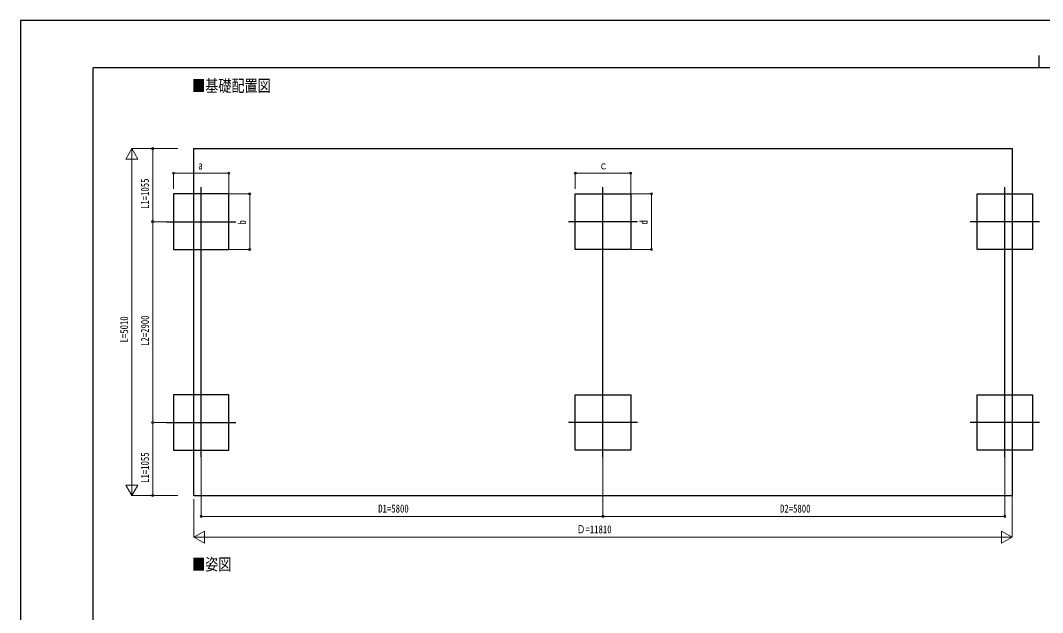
# Model space of a CAD drawing. Units: millimetres, scale not verified. Extents: x -14718 to 14718, y -10396 to 10396.
# Drawn here: x -14718 to 37, y 1846 to 10396 of the extents above; entities that cross this region are included whole.
import ezdxf
from ezdxf.enums import TextEntityAlignment as Align

# ---------------------------------------------------------------- set-up
doc = ezdxf.new("R2010")
doc.units = ezdxf.units.MM
doc.header["$LTSCALE"] = 50
for name, color, linetype in [('0-2_USER1', 3, 'Continuous'), ('0-3_YKK_12', 2, 'Continuous'), ('0-4_YKK_A1', 4, 'Continuous'), ('0-6_YKK_ZWAK', 7, 'Continuous')]:
    doc.layers.add(name, color=color, linetype=linetype)
doc.layers.add('0-5_YKK_D', color=6, linetype='Continuous', lineweight=18)
doc.styles.add('ＭＳ ゴシック', font='')
doc.styles.get('ＭＳ ゴシック').set_extended_font_data('MS Gothic')

msp = doc.modelspace()

# ---------------------------------------------------------------- linework, layer by layer
at = {"layer": '0-3_YKK_12'}
for p, q in [((-12108.43, 4090.05), (-12108.43, 7990.05)), ((-6308.43, 4090.05), (-6308.43, 7990.05)), ((-508.43, 4090.05), (-508.43, 7990.05)), ((-12608.43, 7490.1), (-11608.43, 7490.1)), ((-5808.43, 7489.27), (-6808.43, 7489.27)), ((-8.43, 7489.27), (-1008.43, 7489.27)), ((-12608.43, 4590.1), (-11608.43, 4590.1)), ((-5808.43, 4590.1), (-6808.43, 4590.1)), ((-8.43, 4590.1), (-1008.43, 4590.1))]:
    msp.add_line(p, q, dxfattribs=at)
at = {"layer": '0-4_YKK_A1'}
for p, q in [((-12213.43, 3535.1), (-12213.43, 8545.1)), ((-12213.43, 8545.1), (-403.43, 8545.1)), ((-403.43, 8545.1), (-403.43, 3535.1)), ((-12213.43, 3535.1), (-403.43, 3535.1))]:
    msp.add_line(p, q, dxfattribs=at)
for points in [[(-11708.43, 7090.1), (-11708.43, 7890.1), (-12508.43, 7890.1), (-12508.43, 7090.1)], [(-6708.43, 7090.1), (-6708.43, 7890.1), (-5908.43, 7890.1), (-5908.43, 7090.1)], [(-908.43, 7090.1), (-908.43, 7890.1), (-108.43, 7890.1), (-108.43, 7090.1)], [(-11708.43, 4190.1), (-11708.43, 4990.1), (-12508.43, 4990.1), (-12508.43, 4190.1)], [(-6708.43, 4190.1), (-6708.43, 4990.1), (-5908.43, 4990.1), (-5908.43, 4190.1)], [(-908.43, 4190.1), (-908.43, 4990.1), (-108.43, 4990.1), (-108.43, 4190.1)]]:
    msp.add_lwpolyline(points, close=True, dxfattribs=at)
at = {"layer": '0-5_YKK_D'}
for p, q in [((-13108.43, 8545.1), (-13195.93, 8393.55)), ((-12445.19, 8545.1), (-13109.43, 8545.1)), ((-13108.43, 8545.1), (-13020.93, 8393.55)), ((-13108.43, 8545.1), (-13108.43, 8241.99)), ((-12445.19, 8545.1), (-12809.43, 8545.1)), ((-12808.43, 7490.1), (-12808.43, 8545.1)), ((-13195.93, 8393.55), (-13020.93, 8393.55)), ((-13108.43, 3710.1), (-13108.43, 8370.1)), ((-12508.43, 7965.22), (-12508.43, 8190.85)), ((-11708.43, 8189.85), (-12508.43, 8189.85)), ((-11708.43, 7890.85), (-11708.43, 8190.85)), ((-6708.43, 7965.22), (-6708.43, 8190.85)), ((-5908.43, 8189.85), (-6708.43, 8189.85)), ((-5908.43, 7890.85), (-5908.43, 8190.85)), ((-11707.43, 7890.85), (-11407.43, 7890.85)), ((-11408.43, 7089.85), (-11408.43, 7890.85)), ((-5907.43, 7890.85), (-5607.43, 7890.85)), ((-5608.43, 7089.85), (-5608.43, 7890.85)), ((-12609.43, 7490.1), (-12809.43, 7490.1)), ((-12609.43, 7490.1), (-12809.43, 7490.1)), ((-12808.43, 4590.1), (-12808.43, 7490.1)), ((-11707.43, 7089.85), (-11407.43, 7089.85)), ((-5907.43, 7089.85), (-5607.43, 7089.85)), ((-12609.43, 4590.1), (-12809.43, 4590.1)), ((-12609.43, 4590.1), (-12809.43, 4590.1)), ((-12808.43, 4590.1), (-12808.43, 3535.1)), ((-12108.43, 4089.05), (-12108.43, 3234.1)), ((-6308.43, 4089.05), (-6308.43, 3234.1)), ((-6308.43, 4089.05), (-6308.43, 3234.1)), ((-508.43, 4089.05), (-508.43, 3234.1)), ((-13108.43, 3535.1), (-13108.43, 3838.21)), ((-13108.43, 3535.1), (-13195.93, 3686.65)), ((-13020.93, 3686.65), (-13195.93, 3686.65)), ((-13108.43, 3535.1), (-13020.93, 3686.65)), ((-12445.19, 3535.1), (-13109.43, 3535.1)), ((-12446.19, 3535.1), (-12809.43, 3535.1)), ((-12213.43, 3485.1), (-12213.43, 2934.1)), ((-403.43, 3534.1), (-403.43, 2934.1)), ((-12108.43, 3235.1), (-6308.43, 3235.1)), ((-6308.43, 3235.1), (-508.43, 3235.1)), ((-12213.43, 2935.1), (-12061.88, 3022.6)), ((-12061.88, 2847.6), (-12061.88, 3022.6)), ((-403.43, 2935.1), (-554.99, 3022.6)), ((-554.99, 3022.6), (-554.99, 2847.6)), ((-12213.43, 2935.1), (-12061.88, 2847.6)), ((-12213.43, 2935.1), (-11910.32, 2935.1)), ((-578.43, 2935.1), (-12038.43, 2935.1)), ((-403.43, 2935.1), (-706.54, 2935.1)), ((-403.43, 2935.1), (-554.99, 2847.6))]:
    msp.add_line(p, q, dxfattribs=at)
for centre in [(-12808.43, 8545.1), (-12508.43, 8189.85), (-11708.43, 8189.85), (-6708.43, 8189.85), (-5908.43, 8189.85), (-11408.43, 7890.85), (-5608.43, 7890.85), (-12808.43, 7490.1), (-12808.43, 7490.1), (-11408.43, 7089.85), (-5608.43, 7089.85), (-12808.43, 4590.1), (-12808.43, 4590.1), (-12808.43, 3535.1), (-12108.43, 3235.1), (-6308.43, 3235.1), (-6308.43, 3235.1), (-508.43, 3235.1)]:
    msp.add_circle(centre, 14.88, dxfattribs=at)
at = {"layer": '0-6_YKK_ZWAK'}
for p, q in [((-17.43, 9888.7), (-17.43, 9713.7)), ((13632.57, 9713.7), (-13667.43, 9713.7)), ((-13667.43, -8836.3), (-13667.43, 9713.7))]:
    msp.add_line(p, q, dxfattribs=at)
msp.add_lwpolyline([(-14717.5, -10393.8), (14717.5, -10393.8), (14717.5, 10396.2), (-14717.5, 10396.2)], close=True, dxfattribs=at)

# ---------------------------------------------------------------- texts
at = {"layer": '0-2_USER1', "style": 'ＭＳ ゴシック', "width": 0.8}
for s, p in [('■基礎配置図', (-12238.71, 9313.9)), ('■姿図', (-12238.71, 2403.9))]:
    msp.add_text(s, height=173.2, dxfattribs=at).set_placement(p, align=Align.BOTTOM_LEFT)
at = {"layer": '0-5_YKK_D', "style": 'ＭＳ ゴシック', "width": 0.8}
for s, p in [('a', (-12150.43, 8209.85)), ('ｃ', (-6367.23, 8209.85)), ('D1=5800', (-9552.83, 3255.1)), ('D2=5800', (-3752.83, 3255.1)), ('Ｄ=11810', (-6690.63, 2955.1))]:
    msp.add_text(s, height=115.5, dxfattribs=at).set_placement(p, align=Align.BOTTOM_LEFT)
for s, p in [('L1=1055', (-12828.43, 7673.2)), ('b', (-11428.43, 7448.35)), ('d', (-5628.43, 7448.35)), ('L=5010', (-13128.43, 5746.1)), ('L2=2900', (-12828.43, 5695.7)), ('L1=1055', (-12828.43, 3718.2))]:
    msp.add_text(s, height=115.5, rotation=90, dxfattribs=at).set_placement(p, align=Align.BOTTOM_LEFT)

doc.saveas('drawing.dxf')
